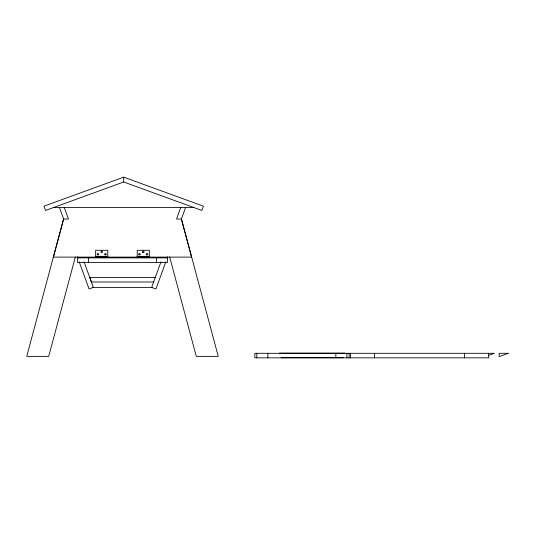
<?xml version="1.0" encoding="UTF-8"?>
<svg xmlns="http://www.w3.org/2000/svg" width="535" height="535" viewBox="0 0 535 535"><rect width="100%" height="100%" fill="white"/><g stroke="black" fill="none" stroke-linecap="round" stroke-linejoin="round"><path stroke-width="0.8" d="M63.759 218.26L26.75 356.363L48.712 356.363L75.321 257.067M59.392 207.413L63.632 219.062L53.433 257.108L191.57 257.108L181.378 219.062L185.618 207.413M160.988 261.782L151.659 287.415L155.932 288.967L165.83 261.769M180.79 207.386L176.537 219.062L181.378 219.062M167.081 258.338L167.656 256.767M123.699 177.152L43.957 206.176L45.515 210.456L123.692 182L201.876 210.456L203.434 206.176L123.692 177.152L123.692 182M488.335 355.507L494.393 353.301L254.827 353.301L254.827 357.848L488.642 357.848L488.642 353.301M53.453 207.567L193.938 207.567M63.632 219.062L68.467 219.062L64.213 207.386M95.658 256.352L107.782 256.352M137.221 256.352L149.345 256.352M89.719 277.444L155.29 277.444M153.632 281.992L91.371 281.992L89.753 277.444M92.655 287.415L152.355 287.415M279.424 353.147L344.968 353.147M281.082 357.694L343.31 357.694M84.015 261.782L93.344 287.415L89.071 288.967L79.173 261.769M77.354 256.767L77.923 258.338M181.251 218.26L218.253 356.363L196.291 356.363L169.689 257.067M464.601 353.301L464.601 357.848M374.547 353.301L374.547 357.848M350.505 353.301L350.505 357.848M349.148 353.301L349.148 357.848M346.881 353.301L346.881 357.848M335.846 353.301L335.846 357.848M267.854 353.301L267.854 357.848M256.827 353.301L256.827 357.848M156.501 257.863L156.501 262.411M149.345 257.863L149.345 250.286L137.221 250.286L137.221 257.863M146.978 256.352L146.978 257.863M144.517 256.352L144.517 257.863M142.056 256.352L142.056 257.863M139.588 256.352L139.588 257.643M107.782 257.863L107.782 250.286L95.658 250.286L95.658 257.863M105.415 256.352L105.415 257.863M102.954 256.352L102.954 257.863M100.493 256.352L100.493 257.863M98.025 256.352L98.025 257.643M88.509 257.863L88.509 262.411M508.25 353.301L499.155 356.611L499.155 353.301L508.25 353.301M167.529 257.863L77.475 257.863L77.475 262.411L167.529 262.411L167.529 257.863M97.397 254.767A0.756 0.756 0 0 0 98.667 254.433A0.756 0.756 0 0 0 97.738 253.503A0.756 0.756 0 0 0 97.397 254.767M101.229 252.406A0.756 0.756 0 0 0 102.466 251.978A0.756 0.756 0 0 0 101.469 251.116A0.756 0.756 0 0 0 101.229 252.406M104.974 254.767A0.756 0.756 0 0 0 106.244 254.433A0.756 0.756 0 0 0 105.315 253.503A0.756 0.756 0 0 0 104.974 254.767M138.96 254.767A0.756 0.756 0 0 0 140.23 254.433A0.756 0.756 0 0 0 139.301 253.503A0.756 0.756 0 0 0 138.96 254.767M142.791 252.406A0.756 0.756 0 0 0 144.029 251.978A0.756 0.756 0 0 0 143.039 251.116A0.756 0.756 0 0 0 142.791 252.406M146.536 254.767A0.756 0.756 0 0 0 147.807 254.433A0.756 0.756 0 0 0 146.878 253.503A0.756 0.756 0 0 0 146.536 254.767"/></g></svg>
